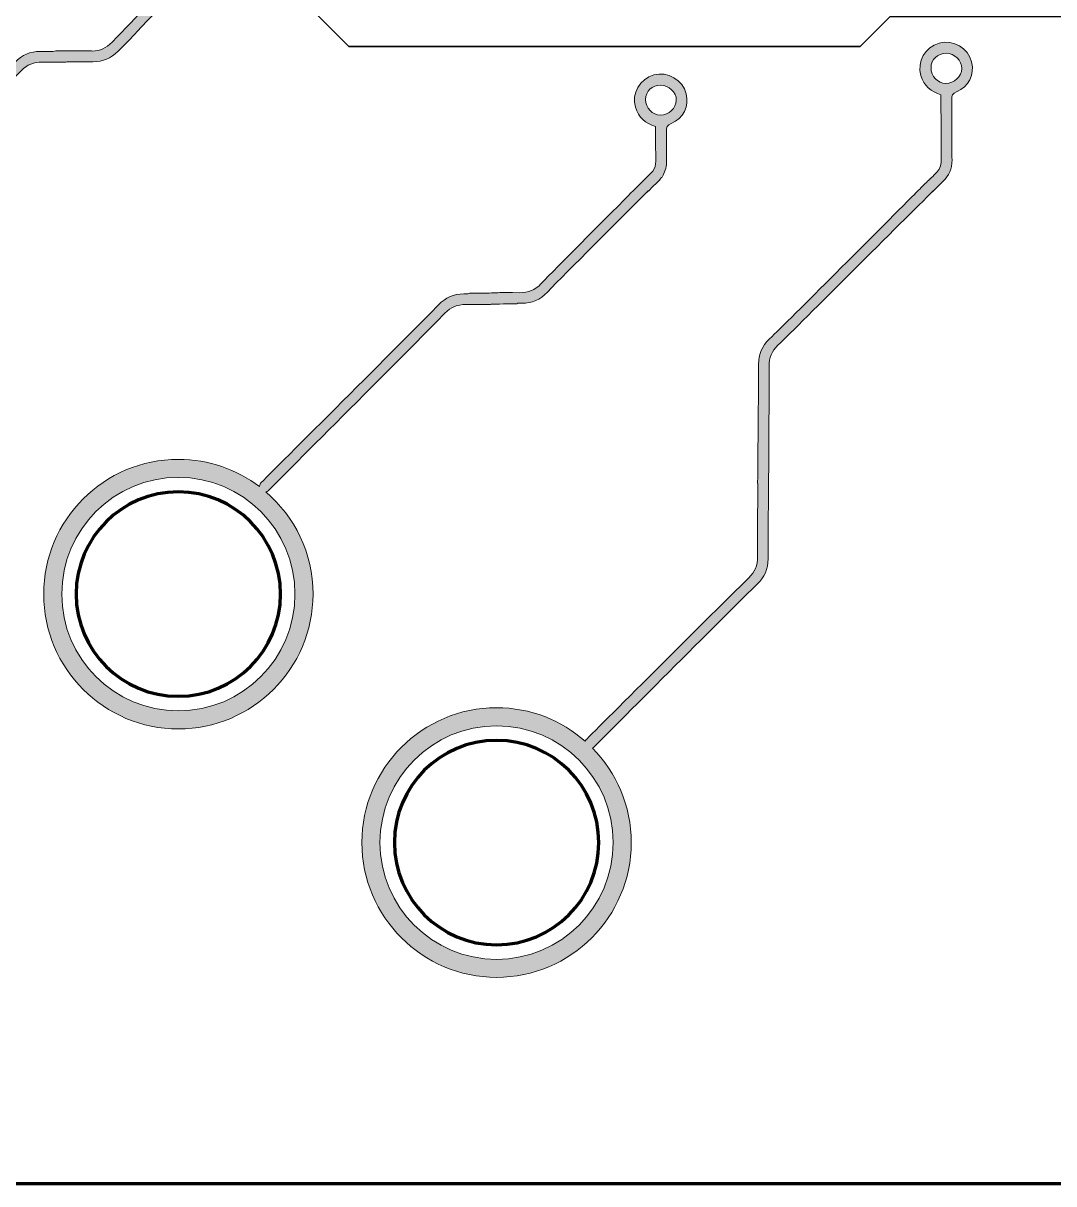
# Model space of a CAD drawing. Header units: millimetres. Extents: x -101 to 399, y 2 to 209.
# Drawn here: x 18 to 139, y 1.5 to 137.8 of the extents above; entities that cross this region are included whole.
import ezdxf

# ---------------------------------------------------------------- set-up
doc = ezdxf.new("R2010")
doc.units = ezdxf.units.MM
doc.header["$MEASUREMENT"] = 0
doc.layers.add('Layer 2 copy', color=7, linetype='Continuous')

# ---------------------------------------------------------------- blocks, each defined once
blk = doc.blocks.new('block 3')
at = {"color": 1, "lineweight": 70, "true_color": 0xff0000}
blk.add_open_spline([(48.22, 70.75), (48.22, 64.12), (42.85, 58.75), (36.22, 58.75), (29.59, 58.75), (24.22, 64.12), (24.22, 70.75), (24.22, 77.38), (29.59, 82.75), (36.22, 82.75), (42.85, 82.75), (48.22, 77.38), (48.22, 70.75), (48.22, 70.75), (48.22, 70.75), (48.22, 70.75)], degree=3, knots=[0, 0, 0, 0, 1, 1, 1, 2, 2, 2, 3, 3, 3, 4, 4, 4, 5, 5, 5, 5], dxfattribs=at)
blk = doc.blocks.new('block 7')
at = {"color": 1, "lineweight": 70, "true_color": 0xff0000}
blk.add_open_spline([(85.58, 41.58), (85.58, 34.96), (80.21, 29.58), (73.58, 29.58), (66.95, 29.58), (61.58, 34.96), (61.58, 41.58), (61.58, 48.21), (66.95, 53.58), (73.58, 53.58), (80.21, 53.58), (85.58, 48.21), (85.58, 41.58), (85.58, 41.58), (85.58, 41.58), (85.58, 41.58)], degree=3, knots=[0, 0, 0, 0, 1, 1, 1, 2, 2, 2, 3, 3, 3, 4, 4, 4, 5, 5, 5, 5], dxfattribs=at)
blk = doc.blocks.new('block 10')
at = {"color": 1, "lineweight": 70, "true_color": 0xff0000}
blk.add_open_spline([(398.7, 25.41), (398.7, 25.41), (395.7, 25.41), (395.7, 25.41), (395.7, 25.41), (395.7, 48.3), (395.7, 48.3), (395.7, 48.3), (398.7, 48.3), (398.7, 48.3), (398.7, 48.3), (398.7, 71.19), (398.7, 71.19), (398.7, 71.19), (395.7, 71.19), (395.7, 71.19), (395.7, 71.19), (395.7, 94.08), (395.7, 94.08), (395.7, 94.08), (398.7, 94.08), (398.7, 94.08), (398.7, 94.08), (398.7, 116.97), (398.7, 116.97), (398.7, 116.97), (395.7, 116.97), (395.7, 116.97), (395.7, 116.97), (395.7, 139.86), (395.7, 139.86), (395.7, 139.86), (398.7, 139.86), (398.7, 139.86), (398.7, 139.86), (398.7, 162.74), (398.7, 162.74), (398.7, 162.74), (395.7, 162.74), (395.7, 162.74), (395.7, 162.74), (395.7, 185.63), (395.7, 185.63), (395.7, 185.63), (398.7, 185.63), (398.7, 185.63), (398.7, 185.63), (398.7, 208.73), (398.7, 208.73), (398.7, 208.73), (395.7, 208.73), (395.7, 208.73), (395.7, 208.73), (-101.3, 208.73), (-101.3, 208.73), (-101.3, 208.73), (-101.3, 185.63), (-101.3, 185.63), (-101.3, 185.63), (-98.3, 185.63), (-98.3, 185.63), (-98.3, 185.63), (-98.3, 162.74), (-98.3, 162.74), (-98.3, 162.74), (-101.3, 162.74), (-101.3, 162.74), (-101.3, 162.74), (-101.3, 139.86), (-101.3, 139.86), (-101.3, 139.86), (-98.3, 139.86), (-98.3, 139.86), (-98.3, 139.86), (-98.3, 116.97), (-98.3, 116.97), (-98.3, 116.97), (-101.3, 116.97), (-101.3, 116.97), (-101.3, 116.97), (-101.3, 94.08), (-101.3, 94.08), (-101.3, 94.08), (-98.3, 94.08), (-98.3, 94.08), (-98.3, 94.08), (-98.3, 71.19), (-98.3, 71.19), (-98.3, 71.19), (-101.3, 71.19), (-101.3, 71.19), (-101.3, 71.19), (-101.3, 48.3), (-101.3, 48.3), (-101.3, 48.3), (-98.3, 48.3), (-98.3, 48.3), (-98.3, 48.3), (-98.3, 25.41), (-98.3, 25.41), (-98.3, 25.41), (-101.3, 25.41), (-101.3, 25.41), (-101.3, 25.41), (-101.3, 1.52), (-101.3, 1.52), (-101.3, 1.52), (398.7, 1.52), (398.7, 1.52), (398.7, 1.52), (398.7, 25.41), (398.7, 25.41)], degree=3, knots=[0, 0, 0, 0, 1, 1, 1, 2, 2, 2, 3, 3, 3, 4, 4, 4, 5, 5, 5, 6, 6, 6, 7, 7, 7, 8, 8, 8, 9, 9, 9, 10, 10, 10, 11, 11, 11, 12, 12, 12, 13, 13, 13, 14, 14, 14, 15, 15, 15, 16, 16, 16, 17, 17, 17, 18, 18, 18, 19, 19, 19, 20, 20, 20, 21, 21, 21, 22, 22, 22, 23, 23, 23, 24, 24, 24, 25, 25, 25, 26, 26, 26, 27, 27, 27, 28, 28, 28, 29, 29, 29, 30, 30, 30, 31, 31, 31, 32, 32, 32, 33, 33, 33, 34, 34, 34, 35, 35, 35, 36, 36, 36, 37, 37, 37, 37], dxfattribs=at)

msp = doc.modelspace()

# ---------------------------------------------------------------- hatches: boundary and pattern name
at = {"layer": 'Layer 2 copy', "true_color": 0xffffff}
h = msp.add_hatch(color=7, dxfattribs=at)
h.dxf.hatch_style = 2
edge = h.paths.add_edge_path()
edge.add_spline(control_points=[(-21.49, 148.11), (-19.35, 150.18), (-14.48, 155.04), (-10.99, 158.52), (-10.99, 158.52), (-10.98, 158.5), (-10.98, 158.5), (-10.81, 158.68), (-10.66, 158.83), (-10.54, 158.97), (-9.64, 159.86), (-8.85, 160.64), (-8.25, 161.23), (-7.92, 161.47), (-7.55, 161.59), (-7.1, 161.59), (-6.69, 161.59), (-6.39, 161.6), (-6.16, 161.6), (-6.05, 161.58), (-5.92, 161.57), (-5.78, 161.57), (-1.56, 161.57), (25.11, 161.57), (29.34, 161.56), (29.57, 161.56), (29.81, 161.56), (30.06, 161.56), (30.41, 160.38), (31.11, 159.56), (32.31, 159.2), (33.93, 158.72), (35.65, 159.69), (36.11, 161.36), (36.56, 162.98), (35.52, 164.77), (33.9, 165.16), (32.4, 165.51), (31.03, 164.86), (30.39, 163.39), (30.19, 162.92), (29.95, 162.82), (29.48, 162.83), (25.51, 162.84), (2.13, 162.83), (-4.56, 162.85), (-4.56, 162.85), (-4.56, 162.85), (-4.56, 162.85), (-5.12, 162.85), (-5.46, 162.85), (-5.65, 162.85), (-5.69, 162.85), (-5.73, 162.85), (-5.77, 162.85), (-5.87, 162.85), (-5.97, 162.84), (-6.06, 162.83), (-6.26, 162.84), (-6.56, 162.85), (-7.02, 162.86), (-7.7, 162.88), (-8.25, 162.73), (-8.74, 162.44), (-8.87, 162.39), (-8.96, 162.32), (-8.96, 162.32), (-8.99, 162.29), (-9.03, 162.25), (-9.06, 162.22), (-9.23, 162.09), (-9.39, 161.94), (-9.56, 161.78), (-11.49, 159.82), (-10.46, 160.85), (-10.57, 160.71), (-14.07, 157.2), (-19.99, 151.25), (-22.47, 148.86), (-23.36, 148), (-23.77, 147.08), (-23.77, 145.86), (-23.77, 145.7), (-23.77, 145.55), (-23.77, 145.4), (-23.82, 145.3), (-23.85, 145.22), (-23.85, 145.22), (-23.87, 140.19), (-23.93, 144.33), (-23.92, 139.3), (-23.91, 138.28), (-24.21, 137.53), (-24.95, 136.82), (-27.79, 134.07), (-39.68, 122.17), (-42.61, 119.27), (-45.1, 120.93), (-48.09, 121.89), (-51.3, 121.89), (-60.02, 121.89), (-67.11, 114.8), (-67.11, 106.07), (-67.11, 97.34), (-60.02, 90.24), (-51.3, 90.24), (-42.59, 90.24), (-35.5, 97.34), (-35.5, 106.07), (-35.5, 111.12), (-37.87, 115.62), (-41.56, 118.52), (-38.26, 121.82), (-26.81, 133.33), (-23.97, 136.07), (-23.08, 136.93), (-22.68, 137.85), (-22.68, 139.06), (-22.68, 139.23), (-22.67, 139.38), (-22.67, 139.52), (-22.62, 139.62), (-22.59, 139.71), (-22.59, 139.71), (-22.57, 144.73), (-22.51, 140.6), (-22.52, 145.62), (-22.53, 146.64), (-22.23, 147.39), (-21.49, 148.11)], knot_values=[0, 0, 0, 0, 1, 1, 1, 2, 2, 2, 3, 3, 3, 4, 4, 4, 5, 5, 5, 6, 6, 6, 7, 7, 7, 8, 8, 8, 9, 9, 9, 10, 10, 10, 11, 11, 11, 12, 12, 12, 13, 13, 13, 14, 14, 14, 15, 15, 15, 16, 16, 16, 17, 17, 17, 18, 18, 18, 19, 19, 19, 20, 20, 20, 21, 21, 21, 22, 22, 22, 23, 23, 23, 24, 24, 24, 25, 25, 25, 26, 26, 26, 27, 27, 27, 28, 28, 28, 29, 29, 29, 30, 30, 30, 31, 31, 31, 32, 32, 32, 33, 33, 33, 34, 34, 34, 35, 35, 35, 36, 36, 36, 37, 37, 37, 38, 38, 38, 39, 39, 39, 40, 40, 40, 41, 41, 41, 42, 42, 42, 43, 43, 43, 43], degree=3, periodic=1)
edge = h.paths.add_edge_path()
edge.add_spline(control_points=[(33.14, 164), (34.06, 164.01), (34.92, 163.13), (34.92, 162.17), (34.92, 161.14), (34.2, 160.39), (33.23, 160.39), (32.24, 160.39), (31.4, 161.19), (31.39, 162.14), (31.39, 163.11), (32.21, 163.98), (33.14, 164)], knot_values=[0, 0, 0, 0, 1, 1, 1, 2, 2, 2, 3, 3, 3, 4, 4, 4, 4], degree=3, periodic=1)
edge = h.paths.add_edge_path()
edge.add_spline(control_points=[(-37.61, 106.07), (-37.61, 98.51), (-43.75, 92.36), (-51.3, 92.36), (-58.85, 92.36), (-65, 98.51), (-65, 106.07), (-65, 113.63), (-58.85, 119.78), (-51.3, 119.78), (-43.75, 119.78), (-37.61, 113.63), (-37.61, 106.07)], knot_values=[0, 0, 0, 0, 1, 1, 1, 2, 2, 2, 3, 3, 3, 4, 4, 4, 4], degree=3, periodic=1)
h = msp.add_hatch(color=7, dxfattribs=at)
h.dxf.hatch_style = 2
edge = h.paths.add_edge_path()
edge.add_spline(control_points=[(26.17, 133.25), (26.17, 133.25), (26.18, 133.26), (26.18, 133.26), (27.38, 133.25), (28.3, 133.63), (29.14, 134.48), (32.38, 137.77), (31.12, 136.61), (34.38, 139.88), (34.59, 140.09), (34.83, 140.29), (35.01, 140.53), (35.57, 141.27), (36.3, 141.5), (37.21, 141.46), (38.84, 141.41), (38.75, 141.45), (40.41, 141.45), (40.82, 139.44), (42.8, 138.64), (44.21, 139.11), (45.82, 139.65), (46.71, 141.43), (46.15, 143.05), (45.8, 144.09), (44.68, 144.97), (43.65, 145.02), (42.21, 145.1), (41.14, 144.49), (40.61, 143.21), (40.43, 142.78), (40.41, 142.65), (40.41, 142.65), (38.69, 142.67), (38.05, 142.64), (36.33, 142.67), (35.64, 142.68), (35.1, 142.44), (34.61, 141.95), (31.04, 138.34), (31.98, 139.18), (28.44, 135.55), (27.75, 134.86), (27.05, 134.53), (26.11, 134.51), (26.04, 134.53), (25.99, 134.53), (25.99, 134.53), (25.61, 134.53), (25.29, 134.53), (25.01, 134.52), (22.67, 134.56), (25.58, 134.51), (21.99, 134.53), (21.99, 134.53), (21.74, 134.54), (21.48, 134.47), (21.11, 134.47), (20.63, 134.46), (20.02, 134.46), (18.8, 134.46), (17.88, 134.06), (17.02, 133.17), (14.2, 130.25), (-0.96, 115.15), (-3.83, 112.27), (-3.83, 112.27), (-3.84, 112.25), (-3.86, 112.22), (-3.95, 112.13), (-4.05, 112.03), (-4.15, 111.93), (-4.87, 111.23), (-5.26, 110.48), (-5.23, 109.39), (-5.22, 108.83), (-5.21, 108.49), (-5.2, 108.3), (-5.43, 108.31), (-5.66, 108.32), (-5.89, 108.32), (-14.61, 108.32), (-21.7, 101.22), (-21.7, 92.49), (-21.7, 83.77), (-14.61, 76.67), (-5.89, 76.67), (2.82, 76.67), (9.91, 83.77), (9.91, 92.49), (9.91, 100.57), (3.84, 107.25), (-3.98, 108.2), (-3.97, 108.42), (-3.97, 108.8), (-3.96, 109.47), (-3.96, 110.07), (-3.74, 110.54), (-3.33, 110.96), (-2.6, 111.68), (-2.27, 112.01), (-2.14, 112.15), (-2.04, 112.24), (-1.72, 112.54), (-0.88, 113.36), (-0.88, 113.36), (-0.92, 113.39), (-0.92, 113.39), (4.07, 118.41), (15.41, 129.75), (17.77, 132.19), (18.49, 132.93), (19.24, 133.22), (20.26, 133.22), (25.28, 133.21), (21.15, 133.23), (26.17, 133.25)], knot_values=[0, 0, 0, 0, 1, 1, 1, 2, 2, 2, 3, 3, 3, 4, 4, 4, 5, 5, 5, 6, 6, 6, 7, 7, 7, 8, 8, 8, 9, 9, 9, 10, 10, 10, 11, 11, 11, 12, 12, 12, 13, 13, 13, 14, 14, 14, 15, 15, 15, 16, 16, 16, 17, 17, 17, 18, 18, 18, 19, 19, 19, 20, 20, 20, 21, 21, 21, 22, 22, 22, 23, 23, 23, 24, 24, 24, 25, 25, 25, 26, 26, 26, 27, 27, 27, 28, 28, 28, 29, 29, 29, 30, 30, 30, 31, 31, 31, 32, 32, 32, 33, 33, 33, 34, 34, 34, 35, 35, 35, 36, 36, 36, 37, 37, 37, 38, 38, 38, 39, 39, 39, 39], degree=3, periodic=1)
edge = h.paths.add_edge_path()
edge.add_spline(control_points=[(43.36, 143.7), (44.25, 143.72), (45, 142.97), (45, 142.05), (45, 141.09), (44.23, 140.3), (43.3, 140.29), (42.41, 140.29), (41.64, 141.08), (41.65, 142.01), (41.65, 142.88), (42.46, 143.69), (43.36, 143.7)], knot_values=[0, 0, 0, 0, 1, 1, 1, 2, 2, 2, 3, 3, 3, 4, 4, 4, 4], degree=3, periodic=1)
edge = h.paths.add_edge_path()
edge.add_spline(control_points=[(7.8, 92.49), (7.8, 84.93), (1.66, 78.78), (-5.89, 78.78), (-13.44, 78.78), (-19.59, 84.93), (-19.59, 92.49), (-19.59, 100.05), (-13.44, 106.2), (-5.89, 106.2), (1.66, 106.2), (7.8, 100.05), (7.8, 92.49)], knot_values=[0, 0, 0, 0, 1, 1, 1, 2, 2, 2, 3, 3, 3, 4, 4, 4, 4], degree=3, periodic=1)
h = msp.add_hatch(color=7, dxfattribs=at)
h.dxf.hatch_style = 2
edge = h.paths.add_edge_path()
edge.add_spline(control_points=[(125.55, 135.43), (123.88, 134.97), (122.91, 133.25), (123.4, 131.63), (123.75, 130.44), (124.57, 129.73), (125.75, 129.38), (125.75, 129.13), (125.75, 128.89), (125.75, 128.66), (125.76, 124.43), (125.77, 127.18), (125.76, 122.96), (125.76, 122.82), (125.77, 122.69), (125.79, 122.58), (125.79, 122.35), (125.79, 122.05), (125.78, 121.64), (125.78, 121.04), (125.56, 120.57), (125.14, 120.16), (124.88, 119.89), (124.66, 119.68), (124.49, 119.51), (124.45, 119.48), (124.42, 119.46), (124.42, 119.46), (124.13, 119.17), (123.73, 118.77), (123.25, 118.3), (123.1, 118.15), (122.92, 117.97), (122.7, 117.76), (122.7, 117.76), (122.71, 117.75), (122.71, 117.75), (118.16, 113.2), (108.15, 103.15), (105.63, 100.72), (104.74, 99.86), (104.33, 98.94), (104.33, 97.73), (104.32, 93.15), (104.27, 88.32), (104.23, 83.75), (104.23, 83.75), (104.23, 83.71), (104.25, 83.64), (104.23, 80.88), (104.21, 78.23), (104.21, 75.14), (104.22, 74.11), (103.92, 73.36), (103.18, 72.65), (100.33, 69.89), (86.98, 56.53), (84.16, 53.74), (84.16, 53.74), (84.06, 53.64), (83.98, 53.49), (81.2, 55.93), (77.56, 57.41), (73.58, 57.41), (64.86, 57.41), (57.77, 50.31), (57.77, 41.58), (57.77, 32.86), (64.86, 25.76), (73.58, 25.76), (82.29, 25.76), (89.39, 32.86), (89.39, 41.58), (89.39, 45.9), (87.65, 49.82), (84.83, 52.68), (84.92, 52.73), (84.98, 52.77), (84.98, 52.77), (87.86, 55.63), (101.24, 69.08), (104.16, 71.9), (105.05, 72.76), (105.45, 73.68), (105.45, 74.89), (105.47, 79.47), (105.52, 84.3), (105.56, 88.87), (105.56, 88.87), (105.56, 88.91), (105.54, 88.98), (105.56, 91.73), (105.58, 94.39), (105.58, 97.48), (105.57, 98.5), (105.87, 99.26), (106.61, 99.97), (109.35, 102.62), (121.35, 114.64), (124.83, 118.08), (124.7, 117.94), (124.56, 117.79), (125.97, 119.18), (126.69, 119.89), (127.08, 120.63), (127.05, 121.72), (127.04, 122.18), (127.03, 122.48), (127.02, 122.68), (127.03, 122.77), (127.04, 122.87), (127.04, 122.97), (127.04, 123.01), (127.04, 123.05), (127.04, 123.09), (127.04, 123.28), (127.04, 123.61), (127.04, 124.18), (127.04, 124.18), (127.03, 124.19), (127.03, 124.19), (127.02, 126.71), (127.03, 125.02), (127.02, 128.81), (127.01, 129.27), (127.11, 129.52), (127.58, 129.72), (129.05, 130.35), (129.7, 131.72), (129.35, 133.23), (128.96, 134.84), (127.17, 135.89), (125.55, 135.43)], knot_values=[0, 0, 0, 0, 1, 1, 1, 2, 2, 2, 3, 3, 3, 4, 4, 4, 5, 5, 5, 6, 6, 6, 7, 7, 7, 8, 8, 8, 9, 9, 9, 10, 10, 10, 11, 11, 11, 12, 12, 12, 13, 13, 13, 14, 14, 14, 15, 15, 15, 16, 16, 16, 17, 17, 17, 18, 18, 18, 19, 19, 19, 20, 20, 20, 21, 21, 21, 22, 22, 22, 23, 23, 23, 24, 24, 24, 25, 25, 25, 26, 26, 26, 27, 27, 27, 28, 28, 28, 29, 29, 29, 30, 30, 30, 31, 31, 31, 32, 32, 32, 33, 33, 33, 34, 34, 34, 35, 35, 35, 36, 36, 36, 37, 37, 37, 38, 38, 38, 39, 39, 39, 40, 40, 40, 41, 41, 41, 42, 42, 42, 43, 43, 43, 44, 44, 44, 44], degree=3, periodic=1)
edge = h.paths.add_edge_path()
edge.add_spline(control_points=[(73.58, 27.87), (66.03, 27.87), (59.89, 34.02), (59.89, 41.58), (59.89, 49.14), (66.03, 55.29), (73.58, 55.29), (81.13, 55.29), (87.27, 49.14), (87.27, 41.58), (87.27, 34.02), (81.13, 27.87), (73.58, 27.87)], knot_values=[0, 0, 0, 0, 1, 1, 1, 2, 2, 2, 3, 3, 3, 4, 4, 4, 4], degree=3, periodic=1)
edge = h.paths.add_edge_path()
edge.add_spline(control_points=[(126.33, 130.71), (125.38, 130.72), (124.58, 131.56), (124.58, 132.56), (124.58, 133.52), (125.34, 134.24), (126.37, 134.24), (127.32, 134.24), (128.2, 133.38), (128.19, 132.46), (128.17, 131.53), (127.3, 130.71), (126.33, 130.71)], knot_values=[0, 0, 0, 0, 1, 1, 1, 2, 2, 2, 3, 3, 3, 4, 4, 4, 4], degree=3, periodic=1)
h = msp.add_hatch(color=7, dxfattribs=at)
h.dxf.hatch_style = 2
edge = h.paths.add_edge_path()
edge.add_spline(control_points=[(46.5, 82.75), (46.71, 82.82), (46.87, 82.98), (46.87, 82.98), (49.66, 85.8), (64.74, 100.86), (67.5, 103.72), (68.21, 104.45), (68.97, 104.75), (69.99, 104.75), (75.01, 104.74), (70.88, 104.8), (75.9, 104.82), (75.9, 104.82), (75.98, 104.84), (76.09, 104.9), (76.23, 104.9), (76.38, 104.9), (76.55, 104.9), (77.76, 104.9), (78.68, 105.3), (79.54, 106.2), (81.93, 108.67), (87.89, 114.6), (91.39, 118.1), (91.53, 118.21), (90.5, 117.18), (92.46, 119.11), (92.63, 119.27), (92.77, 119.44), (92.9, 119.61), (92.94, 119.64), (92.97, 119.68), (93.01, 119.71), (93.01, 119.71), (93.07, 119.8), (93.12, 119.93), (93.41, 120.42), (93.56, 120.97), (93.54, 121.65), (93.53, 122.11), (93.52, 122.41), (93.52, 122.61), (93.53, 122.7), (93.53, 122.8), (93.53, 122.9), (93.53, 122.94), (93.53, 122.98), (93.53, 123.02), (93.53, 123.21), (93.54, 123.54), (93.54, 124.11), (93.54, 124.11), (93.53, 124.11), (93.53, 124.11), (93.52, 124.67), (93.52, 124.44), (93.52, 124.12), (93.52, 124.12), (93.51, 124.12), (93.51, 124.12), (93.51, 124.35), (93.51, 124.66), (93.51, 125.08), (93.51, 125.54), (93.61, 125.79), (94.07, 125.99), (95.54, 126.63), (96.2, 128), (95.84, 129.5), (95.45, 131.11), (93.66, 132.16), (92.05, 131.71), (90.37, 131.24), (89.4, 129.52), (89.89, 127.9), (90.24, 126.71), (91.06, 126.01), (92.24, 125.66), (92.24, 125.4), (92.24, 125.17), (92.24, 124.93), (92.25, 122.76), (92.25, 123.39), (92.25, 123.95), (92.25, 123.72), (92.25, 123.38), (92.25, 122.89), (92.25, 122.75), (92.26, 122.62), (92.28, 122.51), (92.28, 122.28), (92.28, 121.98), (92.28, 121.57), (92.27, 121.12), (92.15, 120.75), (91.92, 120.42), (91.33, 119.82), (90.55, 119.03), (89.65, 118.13), (89.52, 118), (89.36, 117.86), (89.19, 117.69), (89.19, 117.69), (89.2, 117.68), (89.2, 117.68), (85.73, 114.19), (80.86, 109.32), (78.79, 107.18), (78.08, 106.44), (77.33, 106.14), (76.3, 106.14), (71.28, 106.16), (75.41, 106.1), (70.39, 106.07), (70.39, 106.07), (70.31, 106.05), (70.2, 105.99), (70.06, 105.99), (69.91, 105.99), (69.74, 105.99), (68.53, 105.99), (67.61, 105.59), (66.75, 104.7), (63.93, 101.78), (48.77, 86.68), (45.9, 83.8), (45.9, 83.8), (45.76, 83.61), (45.73, 83.38), (43.09, 85.38), (39.79, 86.57), (36.22, 86.57), (27.5, 86.57), (20.41, 79.48), (20.41, 70.75), (20.41, 62.02), (27.5, 54.92), (36.22, 54.92), (44.93, 54.92), (52.03, 62.02), (52.03, 70.75), (52.03, 75.55), (49.88, 79.85), (46.5, 82.75)], knot_values=[0, 0, 0, 0, 1, 1, 1, 2, 2, 2, 3, 3, 3, 4, 4, 4, 5, 5, 5, 6, 6, 6, 7, 7, 7, 8, 8, 8, 9, 9, 9, 10, 10, 10, 11, 11, 11, 12, 12, 12, 13, 13, 13, 14, 14, 14, 15, 15, 15, 16, 16, 16, 17, 17, 17, 18, 18, 18, 19, 19, 19, 20, 20, 20, 21, 21, 21, 22, 22, 22, 23, 23, 23, 24, 24, 24, 25, 25, 25, 26, 26, 26, 27, 27, 27, 28, 28, 28, 29, 29, 29, 30, 30, 30, 31, 31, 31, 32, 32, 32, 33, 33, 33, 34, 34, 34, 35, 35, 35, 36, 36, 36, 37, 37, 37, 38, 38, 38, 39, 39, 39, 40, 40, 40, 41, 41, 41, 42, 42, 42, 43, 43, 43, 44, 44, 44, 45, 45, 45, 46, 46, 46, 47, 47, 47, 48, 48, 48, 48], degree=3, periodic=1)
edge = h.paths.add_edge_path()
edge.add_spline(control_points=[(91.07, 128.83), (91.07, 129.79), (91.83, 130.51), (92.86, 130.51), (93.81, 130.51), (94.69, 129.65), (94.68, 128.74), (94.66, 127.8), (93.79, 126.98), (92.82, 126.99), (91.88, 126.99), (91.07, 127.84), (91.07, 128.83)], knot_values=[0, 0, 0, 0, 1, 1, 1, 2, 2, 2, 3, 3, 3, 4, 4, 4, 4], degree=3, periodic=1)
edge = h.paths.add_edge_path()
edge.add_spline(control_points=[(36.22, 57.04), (28.67, 57.04), (22.53, 63.19), (22.53, 70.75), (22.53, 78.31), (28.67, 84.46), (36.22, 84.46), (43.77, 84.46), (49.91, 78.31), (49.91, 70.75), (49.91, 63.19), (43.77, 57.04), (36.22, 57.04)], knot_values=[0, 0, 0, 0, 1, 1, 1, 2, 2, 2, 3, 3, 3, 4, 4, 4, 4], degree=3, periodic=1)

# ---------------------------------------------------------------- linework, layer by layer
at = {"color": 1, "lineweight": 35, "true_color": 0xff0000}
msp.add_open_spline([(225.37, 138.56), (225.37, 138.56), (219.22, 132.41), (219.22, 132.41), (219.22, 132.41), (182.32, 132.41), (182.32, 132.41), (182.32, 132.41), (176.16, 138.57), (176.16, 138.57), (176.16, 138.57), (119.79, 138.57), (119.79, 138.57), (119.79, 138.57), (116.27, 135.05), (116.27, 135.05), (116.27, 135.05), (56.24, 135.05), (56.24, 135.05), (56.24, 135.05), (50.01, 141.29), (50.01, 141.29), (50.01, 141.29), (50.01, 148.61), (50.01, 148.61), (50.01, 148.61), (40.65, 157.96), (40.65, 157.96), (40.65, 157.96), (40.65, 173.46), (40.65, 173.46), (40.65, 173.46), (52.13, 184.94), (52.13, 184.94), (52.13, 184.94), (79.85, 184.9), (79.85, 184.9), (79.85, 184.9), (85.58, 179.17), (85.58, 179.17), (85.58, 179.17), (227.89, 179.17), (227.89, 179.17), (227.89, 179.17), (230.75, 182.03), (230.75, 182.03), (230.75, 182.03), (247.21, 182.03), (247.21, 182.03), (247.21, 182.03), (256.77, 172.47), (256.77, 172.47), (256.77, 172.47), (256.77, 157.4), (256.77, 157.4), (256.77, 157.4), (237.94, 138.57), (237.94, 138.57), (237.94, 138.57), (225.37, 138.57), (225.37, 138.57)], degree=3, knots=[0, 0, 0, 0, 1, 1, 1, 2, 2, 2, 3, 3, 3, 4, 4, 4, 5, 5, 5, 6, 6, 6, 7, 7, 7, 8, 8, 8, 9, 9, 9, 10, 10, 10, 11, 11, 11, 12, 12, 12, 13, 13, 13, 14, 14, 14, 15, 15, 15, 16, 16, 16, 17, 17, 17, 18, 18, 18, 19, 19, 19, 20, 20, 20, 20], dxfattribs=at)
at = {"layer": 'Layer 2 copy', "lineweight": 0}
for points, knots in [([(-21.49, 148.11), (-19.35, 150.18), (-14.48, 155.04), (-10.99, 158.52), (-10.99, 158.52), (-10.98, 158.5), (-10.98, 158.5), (-10.81, 158.68), (-10.66, 158.83), (-10.54, 158.97), (-9.64, 159.86), (-8.85, 160.64), (-8.25, 161.23), (-7.92, 161.47), (-7.55, 161.59), (-7.1, 161.59), (-6.69, 161.59), (-6.39, 161.6), (-6.16, 161.6), (-6.05, 161.58), (-5.92, 161.57), (-5.78, 161.57), (-1.56, 161.57), (25.11, 161.57), (29.34, 161.56), (29.57, 161.56), (29.81, 161.56), (30.06, 161.56), (30.41, 160.38), (31.11, 159.56), (32.31, 159.2), (33.93, 158.72), (35.65, 159.69), (36.11, 161.36), (36.56, 162.98), (35.52, 164.77), (33.9, 165.16), (32.4, 165.51), (31.03, 164.86), (30.39, 163.39), (30.19, 162.92), (29.95, 162.82), (29.48, 162.83), (25.51, 162.84), (2.13, 162.83), (-4.56, 162.85), (-4.56, 162.85), (-4.56, 162.85), (-4.56, 162.85), (-5.12, 162.85), (-5.46, 162.85), (-5.65, 162.85), (-5.69, 162.85), (-5.73, 162.85), (-5.77, 162.85), (-5.87, 162.85), (-5.97, 162.84), (-6.06, 162.83), (-6.26, 162.84), (-6.56, 162.85), (-7.02, 162.86), (-7.7, 162.88), (-8.25, 162.73), (-8.74, 162.44), (-8.87, 162.39), (-8.96, 162.32), (-8.96, 162.32), (-8.99, 162.29), (-9.03, 162.25), (-9.06, 162.22), (-9.23, 162.09), (-9.39, 161.94), (-9.56, 161.78), (-11.49, 159.82), (-10.46, 160.85), (-10.57, 160.71), (-14.07, 157.2), (-19.99, 151.25), (-22.47, 148.86), (-23.36, 148), (-23.77, 147.08), (-23.77, 145.86), (-23.77, 145.7), (-23.77, 145.55), (-23.77, 145.4), (-23.82, 145.3), (-23.85, 145.22), (-23.85, 145.22), (-23.87, 140.19), (-23.93, 144.33), (-23.92, 139.3), (-23.91, 138.28), (-24.21, 137.53), (-24.95, 136.82), (-27.79, 134.07), (-39.68, 122.17), (-42.61, 119.27), (-45.1, 120.93), (-48.09, 121.89), (-51.3, 121.89), (-60.02, 121.89), (-67.11, 114.8), (-67.11, 106.07), (-67.11, 97.34), (-60.02, 90.24), (-51.3, 90.24), (-42.59, 90.24), (-35.5, 97.34), (-35.5, 106.07), (-35.5, 111.12), (-37.87, 115.62), (-41.56, 118.52), (-38.26, 121.82), (-26.81, 133.33), (-23.97, 136.07), (-23.08, 136.93), (-22.68, 137.85), (-22.68, 139.06), (-22.68, 139.23), (-22.67, 139.38), (-22.67, 139.52), (-22.62, 139.62), (-22.59, 139.71), (-22.59, 139.71), (-22.57, 144.73), (-22.51, 140.6), (-22.52, 145.62), (-22.53, 146.64), (-22.23, 147.39), (-21.49, 148.11)], [0, 0, 0, 0, 1, 1, 1, 2, 2, 2, 3, 3, 3, 4, 4, 4, 5, 5, 5, 6, 6, 6, 7, 7, 7, 8, 8, 8, 9, 9, 9, 10, 10, 10, 11, 11, 11, 12, 12, 12, 13, 13, 13, 14, 14, 14, 15, 15, 15, 16, 16, 16, 17, 17, 17, 18, 18, 18, 19, 19, 19, 20, 20, 20, 21, 21, 21, 22, 22, 22, 23, 23, 23, 24, 24, 24, 25, 25, 25, 26, 26, 26, 27, 27, 27, 28, 28, 28, 29, 29, 29, 30, 30, 30, 31, 31, 31, 32, 32, 32, 33, 33, 33, 34, 34, 34, 35, 35, 35, 36, 36, 36, 37, 37, 37, 38, 38, 38, 39, 39, 39, 40, 40, 40, 41, 41, 41, 42, 42, 42, 43, 43, 43, 43]), ([(26.17, 133.25), (26.17, 133.25), (26.18, 133.26), (26.18, 133.26), (27.38, 133.25), (28.3, 133.63), (29.14, 134.48), (32.38, 137.77), (31.12, 136.61), (34.38, 139.88), (34.59, 140.09), (34.83, 140.29), (35.01, 140.53), (35.57, 141.27), (36.3, 141.5), (37.21, 141.46), (38.84, 141.41), (38.75, 141.45), (40.41, 141.45), (40.82, 139.44), (42.8, 138.64), (44.21, 139.11), (45.82, 139.65), (46.71, 141.43), (46.15, 143.05), (45.8, 144.09), (44.68, 144.97), (43.65, 145.02), (42.21, 145.1), (41.14, 144.49), (40.61, 143.21), (40.43, 142.78), (40.41, 142.65), (40.41, 142.65), (38.69, 142.67), (38.05, 142.64), (36.33, 142.67), (35.64, 142.68), (35.1, 142.44), (34.61, 141.95), (31.04, 138.34), (31.98, 139.18), (28.44, 135.55), (27.75, 134.86), (27.05, 134.53), (26.11, 134.51), (26.04, 134.53), (25.99, 134.53), (25.99, 134.53), (25.61, 134.53), (25.29, 134.53), (25.01, 134.52), (22.67, 134.56), (25.58, 134.51), (21.99, 134.53), (21.99, 134.53), (21.74, 134.54), (21.48, 134.47), (21.11, 134.47), (20.63, 134.46), (20.02, 134.46), (18.8, 134.46), (17.88, 134.06), (17.02, 133.17), (14.2, 130.25), (-0.96, 115.15), (-3.83, 112.27), (-3.83, 112.27), (-3.84, 112.25), (-3.86, 112.22), (-3.95, 112.13), (-4.05, 112.03), (-4.15, 111.93), (-4.87, 111.23), (-5.26, 110.48), (-5.23, 109.39), (-5.22, 108.83), (-5.21, 108.49), (-5.2, 108.3), (-5.43, 108.31), (-5.66, 108.32), (-5.89, 108.32), (-14.61, 108.32), (-21.7, 101.22), (-21.7, 92.49), (-21.7, 83.77), (-14.61, 76.67), (-5.89, 76.67), (2.82, 76.67), (9.91, 83.77), (9.91, 92.49), (9.91, 100.57), (3.84, 107.25), (-3.98, 108.2), (-3.97, 108.42), (-3.97, 108.8), (-3.96, 109.47), (-3.96, 110.07), (-3.74, 110.54), (-3.33, 110.96), (-2.6, 111.68), (-2.27, 112.01), (-2.14, 112.15), (-2.04, 112.24), (-1.72, 112.54), (-0.88, 113.36), (-0.88, 113.36), (-0.92, 113.39), (-0.92, 113.39), (4.07, 118.41), (15.41, 129.75), (17.77, 132.19), (18.49, 132.93), (19.24, 133.22), (20.26, 133.22), (25.28, 133.21), (21.15, 133.23), (26.17, 133.25)], [0, 0, 0, 0, 1, 1, 1, 2, 2, 2, 3, 3, 3, 4, 4, 4, 5, 5, 5, 6, 6, 6, 7, 7, 7, 8, 8, 8, 9, 9, 9, 10, 10, 10, 11, 11, 11, 12, 12, 12, 13, 13, 13, 14, 14, 14, 15, 15, 15, 16, 16, 16, 17, 17, 17, 18, 18, 18, 19, 19, 19, 20, 20, 20, 21, 21, 21, 22, 22, 22, 23, 23, 23, 24, 24, 24, 25, 25, 25, 26, 26, 26, 27, 27, 27, 28, 28, 28, 29, 29, 29, 30, 30, 30, 31, 31, 31, 32, 32, 32, 33, 33, 33, 34, 34, 34, 35, 35, 35, 36, 36, 36, 37, 37, 37, 38, 38, 38, 39, 39, 39, 39]), ([(125.55, 135.43), (123.88, 134.97), (122.91, 133.25), (123.4, 131.63), (123.75, 130.44), (124.57, 129.73), (125.75, 129.38), (125.75, 129.13), (125.75, 128.89), (125.75, 128.66), (125.76, 124.43), (125.77, 127.18), (125.76, 122.96), (125.76, 122.82), (125.77, 122.69), (125.79, 122.58), (125.79, 122.35), (125.79, 122.05), (125.78, 121.64), (125.78, 121.04), (125.56, 120.57), (125.14, 120.16), (124.88, 119.89), (124.66, 119.68), (124.49, 119.51), (124.45, 119.48), (124.42, 119.46), (124.42, 119.46), (124.13, 119.17), (123.73, 118.77), (123.25, 118.3), (123.1, 118.15), (122.92, 117.97), (122.7, 117.76), (122.7, 117.76), (122.71, 117.75), (122.71, 117.75), (118.16, 113.2), (108.15, 103.15), (105.63, 100.72), (104.74, 99.86), (104.33, 98.94), (104.33, 97.73), (104.32, 93.15), (104.27, 88.32), (104.23, 83.75), (104.23, 83.75), (104.23, 83.71), (104.25, 83.64), (104.23, 80.88), (104.21, 78.23), (104.21, 75.14), (104.22, 74.11), (103.92, 73.36), (103.18, 72.65), (100.33, 69.89), (86.98, 56.53), (84.16, 53.74), (84.16, 53.74), (84.06, 53.64), (83.98, 53.49), (81.2, 55.93), (77.56, 57.41), (73.58, 57.41), (64.86, 57.41), (57.77, 50.31), (57.77, 41.58), (57.77, 32.86), (64.86, 25.76), (73.58, 25.76), (82.29, 25.76), (89.39, 32.86), (89.39, 41.58), (89.39, 45.9), (87.65, 49.82), (84.83, 52.68), (84.92, 52.73), (84.98, 52.77), (84.98, 52.77), (87.86, 55.63), (101.24, 69.08), (104.16, 71.9), (105.05, 72.76), (105.45, 73.68), (105.45, 74.89), (105.47, 79.47), (105.52, 84.3), (105.56, 88.87), (105.56, 88.87), (105.56, 88.91), (105.54, 88.98), (105.56, 91.73), (105.58, 94.39), (105.58, 97.48), (105.57, 98.5), (105.87, 99.26), (106.61, 99.97), (109.35, 102.62), (121.35, 114.64), (124.83, 118.08), (124.7, 117.94), (124.56, 117.79), (125.97, 119.18), (126.69, 119.89), (127.08, 120.63), (127.05, 121.72), (127.04, 122.18), (127.03, 122.48), (127.02, 122.68), (127.03, 122.77), (127.04, 122.87), (127.04, 122.97), (127.04, 123.01), (127.04, 123.05), (127.04, 123.09), (127.04, 123.28), (127.04, 123.61), (127.04, 124.18), (127.04, 124.18), (127.03, 124.19), (127.03, 124.19), (127.02, 126.71), (127.03, 125.02), (127.02, 128.81), (127.01, 129.27), (127.11, 129.52), (127.58, 129.72), (129.05, 130.35), (129.7, 131.72), (129.35, 133.23), (128.96, 134.84), (127.17, 135.89), (125.55, 135.43)], [0, 0, 0, 0, 1, 1, 1, 2, 2, 2, 3, 3, 3, 4, 4, 4, 5, 5, 5, 6, 6, 6, 7, 7, 7, 8, 8, 8, 9, 9, 9, 10, 10, 10, 11, 11, 11, 12, 12, 12, 13, 13, 13, 14, 14, 14, 15, 15, 15, 16, 16, 16, 17, 17, 17, 18, 18, 18, 19, 19, 19, 20, 20, 20, 21, 21, 21, 22, 22, 22, 23, 23, 23, 24, 24, 24, 25, 25, 25, 26, 26, 26, 27, 27, 27, 28, 28, 28, 29, 29, 29, 30, 30, 30, 31, 31, 31, 32, 32, 32, 33, 33, 33, 34, 34, 34, 35, 35, 35, 36, 36, 36, 37, 37, 37, 38, 38, 38, 39, 39, 39, 40, 40, 40, 41, 41, 41, 42, 42, 42, 43, 43, 43, 44, 44, 44, 44]), ([(126.33, 130.71), (125.38, 130.72), (124.58, 131.56), (124.58, 132.56), (124.58, 133.52), (125.34, 134.24), (126.37, 134.24), (127.32, 134.24), (128.2, 133.38), (128.19, 132.46), (128.17, 131.53), (127.3, 130.71), (126.33, 130.71)], [0, 0, 0, 0, 1, 1, 1, 2, 2, 2, 3, 3, 3, 4, 4, 4, 4]), ([(46.5, 82.75), (46.71, 82.82), (46.87, 82.98), (46.87, 82.98), (49.66, 85.8), (64.74, 100.86), (67.5, 103.72), (68.21, 104.45), (68.97, 104.75), (69.99, 104.75), (75.01, 104.74), (70.88, 104.8), (75.9, 104.82), (75.9, 104.82), (75.98, 104.84), (76.09, 104.9), (76.23, 104.9), (76.38, 104.9), (76.55, 104.9), (77.76, 104.9), (78.68, 105.3), (79.54, 106.2), (81.93, 108.67), (87.89, 114.6), (91.39, 118.1), (91.53, 118.21), (90.5, 117.18), (92.46, 119.11), (92.63, 119.27), (92.77, 119.44), (92.9, 119.61), (92.94, 119.64), (92.97, 119.68), (93.01, 119.71), (93.01, 119.71), (93.07, 119.8), (93.12, 119.93), (93.41, 120.42), (93.56, 120.97), (93.54, 121.65), (93.53, 122.11), (93.52, 122.41), (93.52, 122.61), (93.53, 122.7), (93.53, 122.8), (93.53, 122.9), (93.53, 122.94), (93.53, 122.98), (93.53, 123.02), (93.53, 123.21), (93.54, 123.54), (93.54, 124.11), (93.54, 124.11), (93.53, 124.11), (93.53, 124.11), (93.52, 124.67), (93.52, 124.44), (93.52, 124.12), (93.52, 124.12), (93.51, 124.12), (93.51, 124.12), (93.51, 124.35), (93.51, 124.66), (93.51, 125.08), (93.51, 125.54), (93.61, 125.79), (94.07, 125.99), (95.54, 126.63), (96.2, 128), (95.84, 129.5), (95.45, 131.11), (93.66, 132.16), (92.05, 131.71), (90.37, 131.24), (89.4, 129.52), (89.89, 127.9), (90.24, 126.71), (91.06, 126.01), (92.24, 125.66), (92.24, 125.4), (92.24, 125.17), (92.24, 124.93), (92.25, 122.76), (92.25, 123.39), (92.25, 123.95), (92.25, 123.72), (92.25, 123.38), (92.25, 122.89), (92.25, 122.75), (92.26, 122.62), (92.28, 122.51), (92.28, 122.28), (92.28, 121.98), (92.28, 121.57), (92.27, 121.12), (92.15, 120.75), (91.92, 120.42), (91.33, 119.82), (90.55, 119.03), (89.65, 118.13), (89.52, 118), (89.36, 117.86), (89.19, 117.69), (89.19, 117.69), (89.2, 117.68), (89.2, 117.68), (85.73, 114.19), (80.86, 109.32), (78.79, 107.18), (78.08, 106.44), (77.33, 106.14), (76.3, 106.14), (71.28, 106.16), (75.41, 106.1), (70.39, 106.07), (70.39, 106.07), (70.31, 106.05), (70.2, 105.99), (70.06, 105.99), (69.91, 105.99), (69.74, 105.99), (68.53, 105.99), (67.61, 105.59), (66.75, 104.7), (63.93, 101.78), (48.77, 86.68), (45.9, 83.8), (45.9, 83.8), (45.76, 83.61), (45.73, 83.38), (43.09, 85.38), (39.79, 86.57), (36.22, 86.57), (27.5, 86.57), (20.41, 79.48), (20.41, 70.75), (20.41, 62.02), (27.5, 54.92), (36.22, 54.92), (44.93, 54.92), (52.03, 62.02), (52.03, 70.75), (52.03, 75.55), (49.88, 79.85), (46.5, 82.75)], [0, 0, 0, 0, 1, 1, 1, 2, 2, 2, 3, 3, 3, 4, 4, 4, 5, 5, 5, 6, 6, 6, 7, 7, 7, 8, 8, 8, 9, 9, 9, 10, 10, 10, 11, 11, 11, 12, 12, 12, 13, 13, 13, 14, 14, 14, 15, 15, 15, 16, 16, 16, 17, 17, 17, 18, 18, 18, 19, 19, 19, 20, 20, 20, 21, 21, 21, 22, 22, 22, 23, 23, 23, 24, 24, 24, 25, 25, 25, 26, 26, 26, 27, 27, 27, 28, 28, 28, 29, 29, 29, 30, 30, 30, 31, 31, 31, 32, 32, 32, 33, 33, 33, 34, 34, 34, 35, 35, 35, 36, 36, 36, 37, 37, 37, 38, 38, 38, 39, 39, 39, 40, 40, 40, 41, 41, 41, 42, 42, 42, 43, 43, 43, 44, 44, 44, 45, 45, 45, 46, 46, 46, 47, 47, 47, 48, 48, 48, 48]), ([(91.07, 128.83), (91.07, 129.79), (91.83, 130.51), (92.86, 130.51), (93.81, 130.51), (94.69, 129.65), (94.68, 128.74), (94.66, 127.8), (93.79, 126.98), (92.82, 126.99), (91.88, 126.99), (91.07, 127.84), (91.07, 128.83)], [0, 0, 0, 0, 1, 1, 1, 2, 2, 2, 3, 3, 3, 4, 4, 4, 4]), ([(36.22, 57.04), (28.67, 57.04), (22.53, 63.19), (22.53, 70.75), (22.53, 78.31), (28.67, 84.46), (36.22, 84.46), (43.77, 84.46), (49.91, 78.31), (49.91, 70.75), (49.91, 63.19), (43.77, 57.04), (36.22, 57.04)], [0, 0, 0, 0, 1, 1, 1, 2, 2, 2, 3, 3, 3, 4, 4, 4, 4]), ([(73.58, 27.87), (66.03, 27.87), (59.89, 34.02), (59.89, 41.58), (59.89, 49.14), (66.03, 55.29), (73.58, 55.29), (81.13, 55.29), (87.27, 49.14), (87.27, 41.58), (87.27, 34.02), (81.13, 27.87), (73.58, 27.87)], [0, 0, 0, 0, 1, 1, 1, 2, 2, 2, 3, 3, 3, 4, 4, 4, 4])]:
    msp.add_open_spline(points, degree=3, knots=knots, dxfattribs=at)

# ---------------------------------------------------------------- block references
for name in ['block 10', 'block 3', 'block 7']:
    msp.add_blockref(name, (0, 0))

doc.saveas('drawing.dxf')
